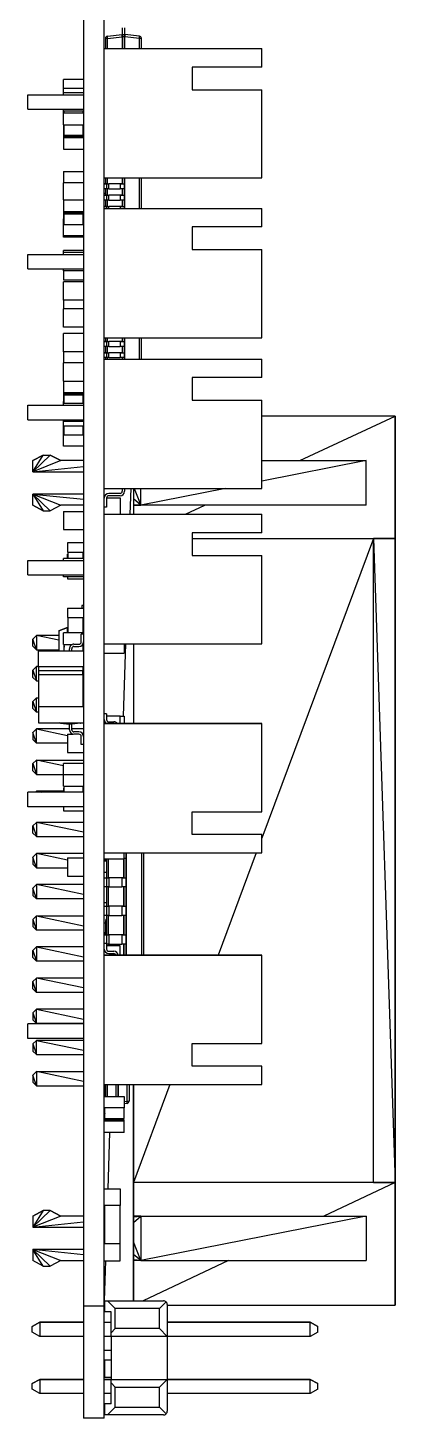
# Model space of a CAD drawing. Header units: millimetres. Extents: x 461 to 1302, y 117 to 711.
# Drawn here: x 847.8 to 880.5, y 449.7 to 573.3 of the extents above; entities that cross this region are included whole.
import ezdxf

# ---------------------------------------------------------------- set-up
doc = ezdxf.new("R2010")
doc.units = ezdxf.units.MM
doc.layers.get('0').update_dxf_attribs({"lineweight": 50})

msp = doc.modelspace()

# ---------------------------------------------------------------- linework, layer by layer
at = {"color": 7, "linetype": 'Continuous', "lineweight": 25}
for p, q in [((852.742, 639.703), (852.742, 459.705)), ((854.592, 459.705), (854.592, 639.703)), ((854.872, 572.371), (854.692, 572.371)), ((854.692, 572.371), (854.692, 571.459)), ((854.872, 572.57), (856.182, 572.708)), ((854.872, 572.371), (856.182, 572.509)), ((856.182, 572.708), (856.203, 572.709)), ((856.203, 572.509), (856.182, 572.509)), ((856.192, 573.309), (856.192, 572.709)), ((856.203, 572.709), (856.382, 572.709)), ((856.382, 572.509), (856.203, 572.509)), ((856.382, 572.709), (856.403, 572.708)), ((856.403, 572.509), (856.382, 572.509)), ((856.392, 573.309), (856.392, 572.709)), ((857.713, 572.57), (856.403, 572.708)), ((857.713, 572.371), (856.403, 572.509)), ((857.892, 572.371), (857.713, 572.371)), ((857.892, 571.459), (857.892, 572.371)), ((854.592, 571.459), (868.592, 571.459)), ((861.192, 571.459), (868.592, 571.459)), ((868.592, 569.809), (868.592, 571.459)), ((852.742, 568.709), (850.964, 568.709)), ((850.964, 567.909), (850.964, 568.709)), ((868.592, 569.809), (862.392, 569.809)), ((862.392, 569.809), (862.392, 567.809)), ((847.792, 567.349), (852.742, 567.349)), ((847.792, 566.069), (847.792, 567.349)), ((852.742, 567.909), (850.964, 567.909)), ((850.964, 567.521), (850.964, 567.909)), ((852.742, 567.521), (850.964, 567.521)), ((850.964, 567.349), (850.964, 567.521)), ((862.392, 567.809), (868.592, 567.809)), ((868.592, 559.959), (868.592, 567.809)), ((847.792, 566.069), (852.742, 566.069)), ((850.964, 565.897), (850.964, 566.069)), ((852.742, 565.897), (850.964, 565.897)), ((850.964, 565.709), (850.964, 565.897)), ((852.742, 565.709), (850.964, 565.709)), ((850.964, 564.693), (850.964, 565.709)), ((851.014, 565.709), (851.014, 565.897)), ((852.692, 565.897), (852.692, 565.709)), ((850.964, 564.693), (852.742, 564.693)), ((850.964, 564.693), (850.964, 564.109)), ((850.964, 564.109), (850.964, 563.909)), ((850.964, 564.109), (851.014, 564.109)), ((850.964, 563.909), (850.964, 563.525)), ((850.964, 563.909), (851.014, 563.909)), ((851.01, 563.759), (851.01, 563.641)), ((851.01, 563.759), (852.696, 563.759)), ((852.696, 563.641), (851.01, 563.641)), ((851.014, 563.759), (851.014, 564.693)), ((851.014, 563.525), (851.014, 563.641)), ((852.692, 564.693), (852.692, 563.759)), ((852.692, 564.109), (852.742, 564.109)), ((852.692, 563.909), (852.742, 563.909)), ((852.692, 563.759), (852.696, 563.759)), ((852.692, 563.641), (852.692, 563.525)), ((852.692, 563.641), (852.696, 563.641)), ((852.696, 563.759), (852.696, 563.641)), ((852.742, 563.525), (850.964, 563.525)), ((850.964, 563.525), (850.964, 562.509)), ((850.964, 562.509), (852.742, 562.509)), ((850.964, 560.521), (850.964, 559.521)), ((850.964, 560.521), (852.742, 560.521)), ((854.592, 559.959), (868.592, 559.959)), ((854.692, 559.959), (854.692, 559.429)), ((857.892, 557.259), (857.892, 559.959)), ((852.742, 559.521), (850.964, 559.521)), ((850.964, 558.005), (850.964, 559.521)), ((854.792, 559.429), (854.592, 559.429)), ((854.592, 559.429), (854.992, 559.429)), ((854.792, 558.989), (854.592, 558.989)), ((854.692, 558.989), (854.692, 558.429)), ((854.792, 559.429), (854.792, 558.989)), ((854.792, 559.429), (854.992, 559.429)), ((854.992, 558.989), (854.792, 558.989)), ((855.992, 559.429), (854.992, 559.429)), ((854.992, 558.989), (854.992, 559.429)), ((854.992, 558.989), (855.992, 558.989)), ((856.192, 559.429), (855.992, 559.429)), ((855.992, 559.429), (856.392, 559.429)), ((855.992, 559.429), (855.992, 558.989)), ((856.392, 558.989), (855.992, 558.989)), ((856.192, 559.429), (856.392, 559.429)), ((856.392, 558.989), (856.392, 559.429)), ((850.964, 558.005), (850.964, 556.989)), ((850.964, 558.005), (852.742, 558.005)), ((854.692, 558.589), (854.592, 558.589)), ((854.792, 558.429), (854.592, 558.429)), ((854.592, 558.429), (854.992, 558.429)), ((854.792, 557.989), (854.592, 557.989)), ((854.692, 557.989), (854.692, 557.429)), ((854.792, 558.429), (854.792, 557.989)), ((854.792, 558.429), (854.992, 558.429)), ((854.992, 557.989), (854.792, 557.989)), ((855.992, 558.429), (854.992, 558.429)), ((854.992, 557.989), (854.992, 558.429)), ((854.992, 557.989), (855.992, 557.989)), ((856.192, 558.429), (855.992, 558.429)), ((855.992, 558.429), (856.392, 558.429)), ((855.992, 558.429), (855.992, 557.989)), ((856.392, 557.989), (855.992, 557.989)), ((856.192, 558.429), (856.392, 558.429)), ((856.392, 557.989), (856.392, 558.429)), ((850.964, 556.989), (852.742, 556.989)), ((850.964, 556.989), (850.964, 556.321)), ((851.014, 556.321), (850.964, 556.321)), ((850.964, 555.821), (850.964, 556.321)), ((851.01, 556.873), (851.01, 556.755)), ((851.01, 556.873), (852.696, 556.873)), ((851.01, 556.873), (851.014, 556.873)), ((852.696, 556.755), (851.01, 556.755)), ((851.01, 556.755), (851.014, 556.755)), ((851.014, 556.873), (851.014, 556.989)), ((851.014, 555.821), (851.014, 556.755)), ((852.692, 556.989), (852.692, 556.873)), ((852.692, 556.755), (852.692, 555.821)), ((852.742, 556.321), (852.692, 556.321)), ((852.696, 556.873), (852.696, 556.755)), ((854.792, 557.429), (854.592, 557.429)), ((854.592, 557.429), (854.992, 557.429)), ((854.592, 557.259), (868.592, 557.259)), ((854.792, 557.429), (854.992, 557.429)), ((854.792, 557.429), (854.792, 557.259)), ((855.992, 557.429), (854.992, 557.429)), ((856.192, 557.429), (855.992, 557.429)), ((855.992, 557.429), (856.392, 557.429)), ((856.192, 557.429), (856.392, 557.429)), ((856.392, 557.259), (856.392, 557.429)), ((861.192, 557.259), (868.592, 557.259)), ((868.592, 555.609), (868.592, 557.259)), ((850.964, 554.805), (850.964, 555.821)), ((850.964, 555.821), (852.742, 555.821)), ((868.592, 555.609), (862.392, 555.609)), ((862.392, 555.609), (862.392, 553.609)), ((852.742, 554.805), (850.964, 554.805)), ((850.964, 554.697), (850.964, 554.805)), ((852.742, 554.697), (850.964, 554.697)), ((847.792, 553.149), (852.742, 553.149)), ((847.792, 551.869), (847.792, 553.149)), ((852.742, 553.521), (850.964, 553.521)), ((850.964, 553.321), (850.964, 553.521)), ((852.742, 553.321), (850.964, 553.321)), ((850.964, 553.149), (850.964, 553.321)), ((862.392, 553.609), (868.592, 553.609)), ((868.592, 545.759), (868.592, 553.609)), ((847.792, 551.869), (852.742, 551.869)), ((850.964, 551.697), (850.964, 551.869)), ((850.964, 551.697), (850.964, 550.897)), ((852.742, 551.697), (850.964, 551.697)), ((850.964, 550.897), (852.742, 550.897)), ((852.742, 550.721), (850.964, 550.721)), ((850.964, 549.097), (850.964, 550.721)), ((850.964, 549.097), (850.964, 548.321)), ((852.742, 549.097), (850.964, 549.097)), ((852.742, 548.321), (850.964, 548.321)), ((850.964, 546.697), (850.964, 548.321)), ((852.742, 546.697), (850.964, 546.697)), ((852.742, 546.121), (850.964, 546.121)), ((850.964, 544.497), (850.964, 546.121)), ((854.592, 545.759), (868.592, 545.759)), ((854.792, 545.429), (854.592, 545.429)), ((854.592, 545.429), (854.992, 545.429)), ((854.692, 545.759), (854.692, 545.429)), ((854.792, 545.429), (854.792, 544.989)), ((854.792, 545.429), (854.992, 545.429)), ((855.992, 545.429), (854.992, 545.429)), ((854.992, 544.989), (854.992, 545.429)), ((856.192, 545.429), (855.992, 545.429)), ((855.992, 545.429), (856.392, 545.429)), ((855.992, 545.429), (855.992, 544.989)), ((856.192, 545.429), (856.392, 545.429)), ((856.392, 544.989), (856.392, 545.429)), ((857.892, 543.859), (857.892, 545.759)), ((850.964, 544.497), (850.964, 543.521)), ((852.742, 544.497), (850.964, 544.497)), ((854.792, 544.989), (854.592, 544.989)), ((854.792, 544.429), (854.592, 544.429)), ((854.592, 544.429), (854.992, 544.429)), ((854.792, 543.989), (854.592, 543.989)), ((854.592, 543.859), (868.592, 543.859)), ((854.692, 544.989), (854.692, 544.429)), ((854.692, 543.989), (854.692, 543.859)), ((854.992, 544.989), (854.792, 544.989)), ((854.792, 544.429), (854.792, 543.989)), ((854.792, 544.429), (854.992, 544.429)), ((854.992, 543.989), (854.792, 543.989)), ((854.992, 544.989), (855.992, 544.989)), ((855.992, 544.429), (854.992, 544.429)), ((854.992, 543.989), (854.992, 544.429)), ((854.992, 543.989), (855.992, 543.989)), ((856.392, 544.989), (855.992, 544.989)), ((856.192, 544.429), (855.992, 544.429)), ((855.992, 544.429), (856.392, 544.429)), ((855.992, 544.429), (855.992, 543.989)), ((856.392, 543.989), (855.992, 543.989)), ((856.192, 544.429), (856.392, 544.429)), ((856.392, 543.989), (856.392, 544.429)), ((861.192, 543.859), (868.592, 543.859)), ((868.592, 542.209), (868.592, 543.859)), ((852.742, 543.521), (850.964, 543.521)), ((850.964, 541.909), (850.964, 543.521)), ((850.964, 541.909), (850.964, 540.893)), ((850.964, 541.909), (852.742, 541.909)), ((868.592, 542.209), (862.392, 542.209)), ((862.392, 542.209), (862.392, 540.209)), ((850.964, 540.893), (852.742, 540.893)), ((850.964, 540.893), (850.964, 540.093)), ((851.01, 540.777), (851.01, 540.659)), ((851.01, 540.777), (852.696, 540.777)), ((851.01, 540.777), (851.014, 540.777)), ((852.696, 540.659), (851.01, 540.659)), ((851.01, 540.659), (851.014, 540.659)), ((851.014, 540.777), (851.014, 540.893)), ((851.014, 539.921), (851.014, 540.659)), ((852.692, 540.893), (852.692, 540.777)), ((852.692, 540.659), (852.692, 539.921)), ((852.696, 540.777), (852.696, 540.659)), ((862.392, 540.209), (868.592, 540.209)), ((868.592, 532.359), (868.592, 540.209)), ((847.792, 538.469), (847.792, 539.749)), ((847.792, 539.749), (852.742, 539.749)), ((850.964, 539.921), (850.964, 540.093)), ((850.964, 540.093), (851.014, 540.093)), ((852.742, 539.921), (850.964, 539.921)), ((850.964, 539.749), (850.964, 539.921)), ((851.01, 539.977), (851.01, 539.921)), ((851.01, 539.977), (851.014, 539.977)), ((851.01, 539.977), (851.014, 539.977)), ((852.692, 540.093), (852.742, 540.093)), ((852.692, 539.977), (852.696, 539.977)), ((852.696, 539.977), (852.696, 539.921)), ((847.792, 538.469), (852.742, 538.469)), ((850.964, 538.297), (850.964, 538.469)), ((850.964, 537.909), (850.964, 538.297)), ((852.742, 538.297), (850.964, 538.297)), ((850.964, 537.725), (850.964, 537.909)), ((852.742, 537.909), (850.964, 537.909)), ((850.964, 537.125), (850.964, 537.725)), ((850.964, 537.725), (851.014, 537.725)), ((851.014, 537.125), (851.014, 537.909)), ((852.692, 537.909), (852.692, 537.125)), ((852.692, 537.725), (852.742, 537.725)), ((880.45, 538.793), (868.592, 538.793)), ((871.988, 534.831), (880.45, 538.793)), ((880.45, 538.793), (880.45, 527.897)), ((880.45, 459.749), (880.45, 538.793)), ((850.964, 536.109), (850.964, 537.125)), ((850.964, 537.125), (852.742, 537.125)), ((848.242, 533.841), (849.168, 535.327)), ((849.786, 535.327), (848.242, 533.841)), ((849.168, 535.327), (848.242, 534.833)), ((848.242, 534.831), (849.168, 535.327)), ((849.169, 535.326), (848.242, 534.831)), ((849.168, 535.327), (849.786, 535.327)), ((849.786, 535.327), (850.714, 534.831)), ((850.715, 534.832), (849.786, 535.327)), ((852.742, 536.109), (850.964, 536.109)), ((850.714, 534.831), (848.242, 533.841)), ((848.242, 533.841), (848.242, 534.831)), ((848.242, 533.841), (852.742, 534.306)), ((852.742, 534.831), (850.714, 534.831)), ((850.714, 534.831), (850.714, 534.831)), ((877.864, 534.831), (868.592, 532.997)), ((868.592, 534.831), (877.864, 534.831)), ((877.864, 530.869), (877.864, 534.831)), ((848.242, 533.841), (852.742, 533.841)), ((848.242, 531.859), (849.168, 530.373)), ((848.242, 530.869), (848.242, 531.859)), ((848.242, 531.859), (850.714, 530.869)), ((849.786, 530.373), (848.242, 531.859)), ((852.742, 531.859), (848.242, 531.859)), ((848.242, 531.859), (852.742, 531.395)), ((854.592, 532.359), (868.592, 532.359)), ((854.592, 531.521), (854.593, 531.521)), ((854.792, 531.509), (854.792, 530.709)), ((854.793, 531.521), (856.014, 531.521)), ((855.992, 531.909), (854.992, 531.909)), ((855.992, 531.709), (854.992, 531.709)), ((856.014, 531.521), (856.014, 530.059)), ((856.192, 532.359), (856.192, 532.109)), ((856.392, 532.359), (856.392, 532.109)), ((856.893, 530.059), (856.968, 532.359)), ((857.178, 532.359), (857.178, 530.059)), ((857.253, 532.359), (857.838, 530.869)), ((865.368, 532.359), (857.838, 530.869)), ((857.838, 530.869), (857.838, 532.359)), ((849.168, 530.373), (848.242, 530.869)), ((848.242, 530.869), (848.242, 530.869)), ((848.242, 530.869), (849.169, 530.375)), ((849.168, 530.373), (849.786, 530.373)), ((850.714, 530.869), (849.786, 530.373)), ((850.715, 530.869), (849.786, 530.373)), ((852.742, 530.869), (850.714, 530.869)), ((850.714, 530.869), (850.714, 530.869)), ((852.742, 530.869), (850.714, 530.869)), ((850.964, 530.321), (850.964, 528.697)), ((850.964, 530.321), (852.742, 530.321)), ((854.792, 530.709), (854.592, 530.709)), ((857.838, 530.869), (857.178, 531.429)), ((857.178, 530.937), (857.838, 530.869)), ((857.178, 530.869), (857.838, 530.869)), ((857.838, 530.869), (857.178, 530.869)), ((877.864, 530.869), (857.838, 530.869)), ((861.796, 530.059), (863.526, 530.869)), ((854.592, 530.059), (868.592, 530.059)), ((861.192, 530.059), (868.592, 530.059)), ((868.592, 528.409), (868.592, 530.059)), ((850.964, 528.697), (852.742, 528.697)), ((868.592, 528.409), (862.392, 528.409)), ((862.392, 528.409), (862.392, 526.409)), ((862.392, 527.897), (878.51, 527.897)), ((878.51, 527.897), (868.592, 501.279)), ((878.51, 527.897), (880.45, 470.645)), ((878.51, 527.897), (880.45, 527.897)), ((878.51, 470.645), (878.51, 527.897)), ((880.45, 527.897), (878.511, 527.897)), ((880.45, 527.897), (880.45, 470.645)), ((852.742, 527.509), (851.32, 527.509)), ((851.32, 527.509), (851.32, 526.697)), ((851.32, 526.697), (852.742, 526.697)), ((851.37, 526.121), (851.37, 526.697)), ((852.692, 526.697), (852.692, 526.121)), ((847.792, 525.949), (852.742, 525.949)), ((847.792, 524.669), (847.792, 525.949)), ((852.742, 526.121), (850.964, 526.121)), ((850.964, 525.949), (850.964, 526.121)), ((851.32, 526.121), (851.32, 526.521)), ((851.32, 526.521), (851.37, 526.521)), ((852.692, 526.521), (852.742, 526.521)), ((862.392, 526.409), (868.592, 526.409)), ((868.592, 518.559), (868.592, 526.409)), ((847.792, 524.669), (852.742, 524.669)), ((850.964, 524.497), (850.964, 524.669)), ((852.742, 524.497), (850.964, 524.497)), ((851.32, 524.497), (851.32, 524.309)), ((851.32, 524.309), (852.742, 524.309)), ((851.32, 521.709), (851.32, 520.897)), ((851.32, 521.709), (852.742, 521.709)), ((852.582, 521.963), (852.582, 521.709)), ((852.742, 521.963), (852.582, 521.963)), ((851.32, 520.897), (852.742, 520.897)), ((851.37, 519.509), (851.37, 520.897)), ((852.692, 520.897), (852.692, 519.509)), ((848.242, 518.969), (848.56, 519.287)), ((848.56, 519.287), (848.56, 518.017)), ((850.558, 519.287), (848.56, 519.287)), ((850.558, 518.867), (848.56, 519.287)), ((850.558, 519.703), (851.322, 520.007)), ((851.322, 520.007), (850.558, 519.703)), ((850.558, 519.703), (850.558, 517.909)), ((852.742, 519.509), (850.964, 519.509)), ((850.964, 518.493), (850.964, 519.509)), ((851.322, 519.509), (851.322, 520.007)), ((851.322, 520.007), (851.37, 520.007)), ((852.742, 519.409), (852.542, 519.409)), ((852.542, 518.709), (852.542, 519.409)), ((852.742, 519.855), (852.692, 519.863)), ((852.692, 519.863), (852.742, 519.855)), ((848.56, 518.017), (848.242, 518.969)), ((848.242, 518.333), (848.242, 518.969)), ((848.559, 518.016), (848.242, 518.333)), ((848.56, 518.017), (848.242, 518.333)), ((848.56, 518.017), (850.558, 518.017)), ((848.728, 516.487), (848.728, 517.909)), ((848.728, 517.909), (852.742, 517.909)), ((850.964, 518.493), (851.78, 518.493)), ((851.01, 518.377), (851.01, 518.259)), ((851.01, 518.377), (851.014, 518.377)), ((851.014, 518.259), (851.01, 518.259)), ((851.014, 517.909), (851.014, 518.493)), ((851.492, 517.909), (851.492, 518.109)), ((851.692, 517.909), (851.692, 518.109)), ((851.892, 518.509), (852.342, 518.509)), ((851.892, 518.309), (852.342, 518.309)), ((852.678, 518.493), (852.742, 518.493)), ((852.692, 518.493), (852.692, 517.909)), ((852.692, 518.377), (852.696, 518.377)), ((852.696, 518.259), (852.692, 518.259)), ((852.696, 518.377), (852.696, 518.259)), ((854.592, 518.559), (868.592, 518.559)), ((856.305, 512.109), (856.516, 518.559)), ((856.37, 518.559), (856.37, 517.709)), ((857.178, 518.559), (857.178, 511.459)), ((854.592, 517.709), (856.37, 517.709)), ((848.559, 516.518), (848.242, 516.201)), ((848.559, 516.517), (848.242, 516.201)), ((848.242, 516.201), (848.56, 516.517)), ((848.242, 516.201), (848.56, 515.247)), ((848.242, 515.565), (848.242, 516.201)), ((848.56, 515.247), (848.242, 515.565)), ((848.559, 516.516), (848.559, 516.517)), ((848.728, 516.517), (848.56, 516.517)), ((848.78, 516.471), (848.56, 516.517)), ((848.56, 515.247), (848.56, 516.517)), ((852.742, 516.487), (848.728, 516.487)), ((852.696, 516.131), (848.774, 516.131)), ((848.774, 516.131), (848.78, 516.131)), ((848.774, 515.775), (848.774, 516.131)), ((848.774, 515.775), (848.78, 515.775)), ((852.696, 515.775), (848.774, 515.775)), ((848.78, 516.131), (848.78, 516.487)), ((848.78, 512.931), (848.78, 515.775)), ((852.692, 516.487), (852.692, 516.131)), ((852.696, 516.459), (852.692, 516.459)), ((852.692, 516.309), (852.742, 516.309)), ((852.692, 515.775), (852.692, 512.931)), ((852.692, 515.525), (852.742, 515.525)), ((852.696, 516.487), (852.696, 516.459)), ((852.696, 515.775), (852.696, 516.131)), ((848.56, 515.247), (848.78, 515.247)), ((852.742, 514.509), (852.692, 514.509)), ((848.56, 513.749), (848.242, 513.431)), ((848.242, 512.797), (848.242, 513.431)), ((848.242, 513.431), (848.56, 512.479)), ((848.56, 513.749), (848.78, 513.703)), ((848.56, 512.479), (848.56, 513.749)), ((848.56, 513.749), (848.78, 513.749)), ((852.692, 513.955), (852.742, 513.963)), ((852.742, 513.963), (852.692, 513.955)), ((852.692, 513.921), (852.742, 513.921)), ((848.56, 512.479), (848.242, 512.797)), ((848.728, 512.479), (848.56, 512.479)), ((852.742, 512.931), (848.728, 512.931)), ((848.728, 512.931), (848.728, 511.509)), ((854.792, 512.309), (854.592, 512.309)), ((854.792, 512.309), (854.792, 511.809)), ((856.014, 512.109), (854.792, 512.109)), ((856.014, 512.109), (856.37, 512.109)), ((856.014, 511.459), (856.014, 512.109)), ((856.37, 512.109), (856.37, 511.459)), ((848.56, 510.981), (848.242, 510.663)), ((848.559, 510.981), (848.242, 510.663)), ((848.242, 510.663), (848.242, 510.027)), ((848.56, 509.711), (848.242, 510.663)), ((848.559, 510.98), (848.559, 510.981)), ((851.492, 510.981), (848.56, 510.981)), ((848.56, 510.981), (851.32, 510.4)), ((848.56, 509.711), (848.56, 510.981)), ((848.728, 511.509), (852.742, 511.509)), ((850.721, 511.49), (851.481, 511.41)), ((851.32, 510.521), (851.32, 508.897)), ((851.32, 510.521), (851.794, 510.521)), ((851.502, 511.409), (851.481, 511.41)), ((851.492, 510.909), (851.492, 511.409)), ((851.681, 511.409), (851.502, 511.409)), ((851.702, 511.41), (851.681, 511.409)), ((851.681, 511.409), (851.692, 511.409)), ((851.692, 510.909), (851.692, 511.409)), ((852.742, 510.981), (851.692, 510.981)), ((852.462, 511.49), (851.702, 511.41)), ((852.342, 510.709), (851.892, 510.709)), ((852.342, 510.509), (851.892, 510.509)), ((852.681, 510.521), (852.742, 510.521)), ((868.592, 511.459), (854.592, 511.459)), ((854.592, 511.459), (868.592, 511.459)), ((854.992, 511.609), (855.442, 511.609)), ((868.592, 511.459), (868.592, 511.459)), ((868.592, 503.609), (868.592, 511.459)), ((848.559, 509.71), (848.242, 510.027)), ((848.56, 509.711), (848.242, 510.027)), ((851.32, 509.711), (848.56, 509.711)), ((852.542, 509.609), (852.542, 510.309)), ((852.742, 509.609), (852.542, 509.609)), ((848.559, 508.212), (848.242, 507.895)), ((848.56, 508.211), (848.242, 507.895)), ((848.56, 508.211), (852.742, 508.211)), ((850.964, 507.705), (848.56, 508.211)), ((848.56, 508.211), (848.56, 506.941)), ((851.32, 508.897), (852.742, 508.897)), ((848.242, 507.895), (848.56, 506.941)), ((848.242, 507.259), (848.242, 507.895)), ((848.242, 507.259), (848.56, 506.941)), ((848.56, 506.941), (850.964, 506.941)), ((852.742, 507.909), (850.964, 507.909)), ((850.964, 506.909), (850.964, 507.909)), ((852.742, 506.909), (850.964, 506.909)), ((850.964, 505.893), (850.964, 506.909)), ((850.964, 505.893), (852.742, 505.893)), ((851.014, 505.725), (850.964, 505.725)), ((850.964, 505.725), (850.964, 505.349)), ((851.01, 505.893), (851.01, 505.841)), ((851.014, 505.841), (851.01, 505.841)), ((851.014, 505.349), (851.014, 505.893)), ((852.692, 505.893), (852.692, 505.349)), ((852.696, 505.841), (852.692, 505.841)), ((852.692, 505.841), (852.696, 505.841)), ((852.742, 505.725), (852.692, 505.725)), ((852.696, 505.893), (852.696, 505.841)), ((852.742, 505.349), (847.792, 505.349)), ((847.792, 504.069), (847.792, 505.349)), ((848.56, 505.443), (848.466, 505.349)), ((848.559, 505.443), (848.466, 505.349)), ((848.559, 505.442), (848.559, 505.443)), ((850.964, 505.443), (848.56, 505.443)), ((848.56, 505.349), (848.56, 505.443)), ((848.56, 505.443), (849.008, 505.349)), ((852.742, 504.069), (847.792, 504.069)), ((850.964, 504.069), (850.964, 503.709)), ((850.964, 503.709), (850.964, 503.697)), ((850.964, 503.709), (852.742, 503.709)), ((850.964, 503.697), (852.742, 503.697)), ((862.392, 503.609), (868.592, 503.609)), ((862.392, 501.609), (862.392, 503.609)), ((848.56, 502.675), (848.242, 502.357)), ((848.242, 501.723), (848.242, 502.357)), ((848.242, 502.357), (848.56, 501.405)), ((852.742, 502.675), (848.56, 502.675)), ((852.742, 501.795), (848.56, 502.675)), ((848.56, 502.675), (848.56, 501.405)), ((848.242, 501.723), (848.56, 501.405)), ((848.56, 501.405), (852.742, 501.405)), ((868.592, 501.609), (862.392, 501.609)), ((868.592, 499.959), (868.592, 501.609)), ((848.559, 499.907), (848.242, 499.589)), ((848.56, 499.907), (848.242, 499.589)), ((848.242, 499.589), (848.242, 498.953)), ((848.56, 498.635), (848.242, 499.589)), ((848.559, 499.906), (848.559, 499.907)), ((852.742, 499.907), (848.56, 499.907)), ((851.32, 499.326), (848.56, 499.907)), ((848.56, 499.907), (848.56, 498.635)), ((851.32, 499.521), (851.32, 497.897)), ((851.32, 499.521), (852.742, 499.521)), ((854.592, 499.959), (868.592, 499.959)), ((856.37, 499.405), (854.592, 499.405)), ((854.638, 499.346), (854.638, 499.405)), ((854.792, 499.405), (854.792, 497.754)), ((856.37, 499.405), (856.37, 499.959)), ((856.542, 499.474), (856.37, 499.474)), ((856.542, 499.474), (856.542, 499.959)), ((858.092, 490.859), (858.092, 499.959)), ((868.101, 499.959), (864.71, 490.859)), ((848.56, 498.635), (848.242, 498.953)), ((848.56, 498.635), (851.32, 498.635)), ((854.792, 499.23), (854.592, 499.23)), ((854.792, 498.214), (854.592, 498.214)), ((854.792, 499.346), (854.638, 499.346)), ((854.642, 499.23), (854.642, 499.346)), ((848.56, 497.137), (848.242, 496.819)), ((848.56, 497.137), (848.56, 495.867)), ((852.742, 497.137), (848.56, 497.137)), ((852.742, 496.257), (848.56, 497.137)), ((851.32, 497.897), (852.742, 497.897)), ((854.592, 497.754), (854.792, 497.754)), ((854.592, 497.754), (854.992, 497.754)), ((854.792, 496.934), (854.592, 496.934)), ((854.792, 497.754), (854.792, 496.934)), ((854.792, 497.754), (854.992, 497.754)), ((854.992, 496.934), (854.792, 496.934)), ((854.792, 496.934), (854.792, 495.214)), ((856.142, 497.754), (854.992, 497.754)), ((854.992, 497.754), (854.992, 496.934)), ((854.992, 496.934), (856.142, 496.934)), ((856.342, 497.754), (856.142, 497.754)), ((856.142, 497.754), (856.542, 497.754)), ((856.142, 497.754), (856.142, 496.934)), ((856.542, 496.934), (856.142, 496.934)), ((856.342, 497.754), (856.542, 497.754)), ((856.542, 496.934), (856.542, 497.754)), ((848.242, 496.819), (848.242, 496.185)), ((848.56, 495.867), (848.242, 496.819)), ((848.242, 496.185), (848.56, 495.867)), ((852.742, 495.867), (848.56, 495.867)), ((854.792, 495.509), (854.592, 495.509)), ((854.592, 495.214), (854.792, 495.214)), ((854.592, 495.214), (854.992, 495.214)), ((854.792, 495.214), (854.792, 494.394)), ((854.792, 495.214), (854.992, 495.214)), ((856.142, 495.214), (854.992, 495.214)), ((854.992, 495.214), (854.992, 494.394)), ((856.342, 495.214), (856.142, 495.214)), ((856.142, 495.214), (856.542, 495.214)), ((856.142, 495.214), (856.142, 494.394)), ((856.342, 495.214), (856.542, 495.214)), ((856.542, 494.394), (856.542, 495.214)), ((848.242, 494.051), (848.56, 494.369)), ((848.559, 494.369), (848.242, 494.051)), ((848.242, 494.051), (848.242, 493.417)), ((848.242, 494.051), (848.56, 493.099)), ((848.56, 493.099), (848.242, 493.417)), ((848.559, 494.368), (848.559, 494.369)), ((848.56, 494.369), (852.742, 493.489)), ((848.56, 493.099), (848.56, 494.369)), ((848.56, 494.369), (852.742, 494.369)), ((854.792, 494.394), (854.592, 494.394)), ((854.692, 493.709), (854.592, 493.709)), ((854.692, 493.929), (854.692, 492.674)), ((854.992, 494.394), (854.792, 494.394)), ((854.792, 494.394), (854.792, 492.674)), ((854.992, 494.394), (856.142, 494.394)), ((856.542, 494.394), (856.142, 494.394)), ((852.742, 493.099), (848.56, 493.099)), ((854.592, 492.897), (854.692, 492.897)), ((854.592, 492.674), (854.792, 492.674)), ((854.592, 492.674), (854.992, 492.674)), ((854.642, 492.674), (854.642, 492.897)), ((854.792, 492.674), (854.792, 491.909)), ((854.792, 492.674), (854.992, 492.674)), ((856.142, 492.674), (854.992, 492.674)), ((854.992, 492.674), (854.992, 491.854)), ((856.342, 492.674), (856.142, 492.674)), ((856.142, 492.674), (856.542, 492.674)), ((856.142, 492.674), (856.142, 491.854)), ((856.342, 492.674), (856.542, 492.674)), ((856.542, 491.854), (856.542, 492.674)), ((848.242, 491.283), (848.56, 491.601)), ((848.242, 490.647), (848.242, 491.283)), ((848.242, 491.283), (848.56, 490.331)), ((848.56, 491.601), (848.56, 490.331)), ((852.742, 491.601), (848.56, 491.601)), ((848.56, 491.601), (852.742, 490.721)), ((854.792, 491.909), (854.592, 491.909)), ((854.592, 490.897), (855.622, 490.897)), ((868.592, 490.859), (854.592, 490.859)), ((854.592, 490.859), (868.592, 490.859)), ((854.642, 490.859), (854.642, 490.897)), ((854.792, 491.909), (854.792, 491.409)), ((854.992, 491.854), (854.792, 491.854)), ((856.014, 491.709), (854.792, 491.709)), ((854.992, 491.854), (856.142, 491.854)), ((854.992, 491.209), (855.442, 491.209)), ((854.992, 491.009), (855.442, 491.009)), ((855.833, 490.897), (856.014, 490.897)), ((855.964, 490.897), (855.964, 490.859)), ((856.014, 490.897), (856.014, 491.709)), ((856.542, 491.854), (856.142, 491.854)), ((868.592, 483.009), (868.592, 490.859)), ((868.592, 490.859), (868.592, 490.859)), ((848.56, 490.331), (848.242, 490.647)), ((848.559, 490.33), (848.242, 490.647)), ((852.742, 490.331), (848.56, 490.331)), ((848.559, 488.832), (848.242, 488.515)), ((848.559, 488.831), (848.242, 488.515)), ((848.242, 488.515), (848.56, 488.831)), ((848.56, 487.561), (848.242, 488.515)), ((848.242, 487.879), (848.242, 488.515)), ((848.559, 488.83), (848.559, 488.831)), ((852.742, 488.831), (848.56, 488.831)), ((852.742, 487.951), (848.56, 488.831)), ((848.56, 487.561), (848.56, 488.831)), ((848.242, 487.879), (848.56, 487.561)), ((852.742, 487.561), (848.56, 487.561)), ((848.56, 486.063), (848.242, 485.745)), ((852.742, 486.063), (848.56, 486.063)), ((848.56, 484.793), (848.56, 486.063)), ((848.56, 486.063), (852.742, 485.183)), ((852.742, 484.749), (847.792, 484.749)), ((847.792, 483.469), (847.792, 484.749)), ((848.242, 485.745), (848.242, 485.111)), ((848.242, 485.745), (848.56, 484.793)), ((848.242, 485.111), (848.56, 484.793)), ((852.742, 484.793), (848.56, 484.793)), ((852.742, 483.469), (847.792, 483.469)), ((848.559, 483.295), (848.242, 482.977)), ((848.56, 483.295), (848.242, 482.977)), ((848.559, 483.294), (848.559, 483.295)), ((852.742, 483.295), (848.56, 483.295)), ((848.56, 483.295), (852.742, 482.415)), ((848.56, 482.025), (848.56, 483.295)), ((848.242, 482.977), (848.242, 482.341)), ((848.242, 482.977), (848.56, 482.025)), ((848.559, 482.024), (848.242, 482.341)), ((848.56, 482.025), (848.242, 482.341)), ((862.392, 483.009), (868.592, 483.009)), ((862.392, 481.009), (862.392, 483.009)), ((848.56, 482.025), (852.742, 482.025)), ((868.592, 481.009), (862.392, 481.009)), ((868.592, 479.359), (868.592, 481.009)), ((848.559, 480.526), (848.242, 480.209)), ((848.242, 480.209), (848.56, 480.525)), ((848.242, 480.209), (848.242, 479.573)), ((848.56, 479.255), (848.242, 480.209)), ((848.56, 480.525), (852.742, 480.525)), ((852.742, 479.645), (848.56, 480.525)), ((848.56, 480.525), (848.56, 479.255)), ((848.56, 479.255), (848.242, 479.573)), ((848.56, 479.255), (852.742, 479.255)), ((854.592, 479.359), (868.592, 479.359)), ((854.642, 478.321), (854.642, 479.359)), ((854.692, 479.359), (854.692, 478.309)), ((856.792, 479.359), (856.792, 477.889)), ((857.178, 479.359), (857.178, 460.149)), ((860.425, 479.359), (857.178, 470.645)), ((857.178, 470.645), (857.178, 479.359)), ((854.692, 478.321), (854.592, 478.321)), ((854.592, 478.309), (856.37, 478.309)), ((856.37, 477.293), (854.592, 477.293)), ((854.642, 476.359), (854.642, 477.293)), ((856.32, 477.293), (856.32, 476.359)), ((856.37, 478.309), (856.37, 477.293)), ((856.613, 477.69), (856.37, 477.665)), ((856.613, 477.889), (856.792, 477.889)), ((854.638, 476.309), (854.592, 476.309)), ((856.37, 476.125), (854.592, 476.125)), ((854.638, 476.359), (856.324, 476.359)), ((854.638, 476.241), (854.638, 476.359)), ((856.324, 476.241), (854.638, 476.241)), ((854.642, 476.125), (854.642, 476.241)), ((856.324, 476.359), (856.32, 476.359)), ((856.32, 476.241), (856.32, 476.125)), ((856.324, 476.241), (856.32, 476.241)), ((856.324, 476.241), (856.324, 476.359)), ((856.37, 475.109), (856.37, 476.125)), ((856.37, 475.109), (854.592, 475.109)), ((854.931, 470.109), (855.095, 475.109)), ((854.592, 470.109), (856.014, 470.109)), ((856.014, 470.109), (856.014, 468.609)), ((878.51, 470.645), (857.178, 470.645)), ((857.178, 460.149), (857.178, 470.645)), ((880.45, 470.645), (874.103, 467.673)), ((880.45, 470.645), (878.51, 470.645)), ((878.511, 470.645), (880.45, 470.645)), ((880.45, 470.645), (880.45, 459.749)), ((856.014, 468.609), (854.592, 468.609)), ((854.642, 465.209), (854.642, 468.609)), ((855.964, 468.609), (855.964, 465.209)), ((848.242, 466.683), (849.786, 468.169)), ((849.168, 468.169), (848.242, 466.683)), ((848.242, 467.673), (849.168, 468.169)), ((848.242, 467.675), (849.168, 468.169)), ((849.169, 468.168), (848.242, 467.673)), ((850.714, 467.673), (848.242, 466.683)), ((848.242, 467.673), (848.242, 466.683)), ((849.786, 468.169), (849.168, 468.169)), ((849.786, 468.169), (850.714, 467.673)), ((850.715, 467.674), (849.786, 468.169)), ((852.742, 467.673), (850.714, 467.673)), ((850.714, 467.673), (850.714, 467.673)), ((857.838, 467.673), (857.178, 467.673)), ((857.178, 467.114), (857.838, 467.673)), ((857.178, 467.605), (857.838, 467.673)), ((877.864, 467.673), (857.838, 463.711)), ((857.838, 467.673), (877.864, 467.673)), ((857.838, 467.673), (857.838, 463.711)), ((877.864, 467.673), (877.864, 463.711)), ((848.242, 466.683), (852.742, 467.148)), ((848.242, 466.683), (852.742, 466.683)), ((856.014, 465.209), (854.592, 465.209)), ((856.014, 463.709), (856.014, 465.209)), ((857.838, 463.711), (857.178, 465.391)), ((852.742, 464.701), (848.242, 464.701)), ((848.242, 464.701), (848.242, 463.711)), ((848.242, 464.701), (850.714, 463.711)), ((849.786, 463.215), (848.242, 464.701)), ((849.168, 463.215), (848.242, 464.701)), ((852.742, 464.237), (848.242, 464.701)), ((849.169, 463.217), (848.242, 463.711)), ((849.168, 463.215), (848.242, 463.711)), ((850.714, 463.711), (849.786, 463.215)), ((850.715, 463.711), (849.786, 463.215)), ((850.714, 463.711), (852.742, 463.711)), ((854.592, 463.709), (856.014, 463.709)), ((854.606, 460.149), (854.722, 463.709)), ((857.838, 463.711), (857.178, 464.271)), ((857.838, 463.711), (857.178, 463.779)), ((857.838, 463.711), (857.178, 463.711)), ((857.838, 463.711), (877.864, 463.711)), ((865.641, 463.711), (858.033, 460.149)), ((849.168, 463.215), (849.786, 463.215)), ((854.592, 459.749), (854.595, 459.836)), ((854.595, 460.149), (854.595, 459.149)), ((854.595, 460.149), (854.882, 460.149)), ((855.572, 459.458), (854.882, 460.149)), ((854.882, 460.149), (859.847, 460.149)), ((859.502, 459.458), (860.091, 460.048)), ((852.742, 459.705), (854.592, 459.705)), ((852.742, 459.705), (852.742, 449.705)), ((854.595, 459.749), (854.592, 459.749)), ((854.592, 449.705), (854.592, 459.705)), ((855.192, 459.149), (854.595, 459.149)), ((855.192, 457.29), (855.192, 459.149)), ((859.502, 459.458), (855.572, 459.458)), ((855.572, 457.67), (855.572, 459.458)), ((859.502, 457.67), (859.502, 459.458)), ((860.192, 459.804), (860.192, 456.979)), ((860.192, 459.749), (880.45, 459.749)), ((848.872, 458.239), (848.192, 457.859)), ((848.192, 457.859), (848.872, 458.239)), ((848.192, 457.359), (848.192, 457.859)), ((848.872, 456.979), (848.192, 457.359)), ((848.872, 458.239), (852.742, 458.239)), ((852.742, 458.239), (848.872, 458.239)), ((848.872, 458.239), (848.872, 458.239)), ((848.872, 458.239), (848.872, 456.979)), ((854.592, 458.239), (855.192, 458.239)), ((855.572, 457.67), (855.192, 457.29)), ((859.502, 457.67), (855.572, 457.67)), ((859.502, 457.67), (860.192, 456.979)), ((860.192, 458.239), (872.904, 458.239)), ((872.904, 458.239), (860.192, 458.239)), ((872.904, 458.239), (872.904, 458.239)), ((872.904, 456.979), (872.904, 458.239)), ((872.904, 458.239), (873.584, 457.859)), ((873.584, 457.859), (872.904, 458.239)), ((873.584, 457.359), (872.904, 456.979)), ((873.584, 457.359), (873.584, 457.859)), ((852.742, 456.979), (848.872, 456.979)), ((855.192, 456.979), (854.592, 456.979)), ((855.192, 456.979), (855.192, 457.29)), ((860.192, 456.979), (855.192, 456.979)), ((855.192, 456.979), (855.192, 453.159)), ((860.192, 456.979), (860.192, 453.159)), ((872.904, 456.979), (860.192, 456.979)), ((855.192, 455.71), (854.592, 455.71)), ((854.592, 454.898), (855.192, 454.898)), ((854.642, 453.322), (854.642, 454.898)), ((848.872, 453.159), (848.192, 452.779)), ((848.192, 452.779), (848.872, 453.159)), ((848.192, 452.279), (848.192, 452.779)), ((848.872, 453.159), (852.742, 453.159)), ((852.742, 453.159), (848.872, 453.159)), ((848.872, 453.159), (848.872, 453.159)), ((848.872, 453.159), (848.872, 451.899)), ((855.192, 453.322), (854.592, 453.322)), ((854.592, 453.159), (855.192, 453.159)), ((855.192, 453.159), (854.592, 453.159)), ((855.192, 452.848), (855.192, 453.159)), ((855.192, 453.159), (860.192, 453.159)), ((855.192, 452.848), (855.572, 452.468)), ((855.192, 450.989), (855.192, 452.848)), ((855.572, 452.468), (859.502, 452.468)), ((855.572, 450.68), (855.572, 452.468)), ((859.502, 452.468), (860.192, 453.159)), ((859.502, 450.68), (859.502, 452.468)), ((860.192, 453.159), (860.192, 450.335)), ((860.192, 453.159), (872.904, 453.159)), ((872.904, 453.159), (860.192, 453.159)), ((872.904, 453.159), (872.904, 453.159)), ((872.904, 451.899), (872.904, 453.159)), ((872.904, 453.159), (873.584, 452.779)), ((873.584, 452.779), (872.904, 453.159)), ((873.584, 452.279), (873.584, 452.779)), ((848.872, 451.899), (848.192, 452.279)), ((852.742, 451.899), (848.872, 451.899)), ((855.192, 451.899), (854.592, 451.899)), ((872.904, 451.899), (860.192, 451.899)), ((873.584, 452.279), (872.904, 451.899)), ((854.595, 450.989), (854.595, 449.989)), ((855.192, 450.989), (854.595, 450.989)), ((855.192, 450.989), (854.595, 450.989)), ((854.882, 449.989), (854.595, 449.989)), ((854.882, 449.989), (855.572, 450.68)), ((859.847, 449.989), (854.882, 449.989)), ((855.572, 450.68), (859.502, 450.68)), ((860.091, 450.09), (859.502, 450.68)), ((854.592, 449.705), (852.742, 449.705))]:
    msp.add_line(p, q, dxfattribs=at)
at = {"color": 8, "linetype": 'Continuous', "lineweight": 25}
for p, q in [((854.872, 571.459), (854.872, 572.371)), ((856.182, 572.509), (856.182, 571.459)), ((856.203, 571.459), (856.203, 572.509)), ((856.382, 571.459), (856.382, 572.509)), ((856.403, 571.459), (856.403, 572.509)), ((857.713, 571.459), (857.713, 572.371)), ((854.872, 559.429), (854.872, 559.959)), ((856.182, 559.959), (856.182, 559.429)), ((856.203, 559.429), (856.203, 559.959)), ((856.382, 559.429), (856.382, 559.959)), ((856.403, 557.259), (856.403, 559.959)), ((857.713, 557.259), (857.713, 559.959)), ((854.872, 558.429), (854.872, 558.989)), ((856.182, 558.989), (856.182, 558.429)), ((856.203, 558.429), (856.203, 558.989)), ((856.382, 558.429), (856.382, 558.989)), ((854.872, 557.429), (854.872, 557.989)), ((856.182, 557.989), (856.182, 557.429)), ((856.203, 557.429), (856.203, 557.989)), ((856.382, 557.429), (856.382, 557.989)), ((854.992, 557.259), (854.992, 557.429)), ((855.992, 557.429), (855.992, 557.259)), ((854.872, 545.429), (854.872, 545.759)), ((856.182, 545.759), (856.182, 545.429)), ((856.203, 545.429), (856.203, 545.759)), ((856.382, 545.429), (856.382, 545.759)), ((856.403, 543.859), (856.403, 545.759)), ((857.713, 543.859), (857.713, 545.759)), ((854.872, 544.429), (854.872, 544.989)), ((854.872, 543.859), (854.872, 543.989)), ((856.182, 544.989), (856.182, 544.429)), ((856.182, 543.989), (856.182, 543.859)), ((856.203, 544.429), (856.203, 544.989)), ((856.203, 543.859), (856.203, 543.989)), ((856.382, 544.429), (856.382, 544.989)), ((856.382, 543.859), (856.382, 543.989)), ((854.972, 497.754), (854.972, 499.405)), ((856.332, 497.754), (856.332, 499.405)), ((856.353, 497.754), (856.353, 499.405)), ((856.532, 497.754), (856.532, 499.474)), ((856.553, 490.859), (856.553, 499.959)), ((857.913, 499.959), (857.913, 490.859)), ((854.972, 495.214), (854.972, 496.934)), ((856.332, 495.214), (856.332, 496.934)), ((856.353, 495.214), (856.353, 496.934)), ((856.532, 495.214), (856.532, 496.934)), ((854.792, 493.929), (854.692, 493.929)), ((854.972, 492.674), (854.972, 494.394)), ((856.332, 492.674), (856.332, 494.394)), ((856.353, 492.674), (856.353, 494.394)), ((856.532, 492.674), (856.532, 494.394)), ((854.972, 491.709), (854.972, 491.854)), ((856.332, 490.859), (856.332, 491.854)), ((856.353, 490.859), (856.353, 491.854)), ((856.532, 490.859), (856.532, 491.854)), ((854.872, 478.309), (854.872, 479.359)), ((855.632, 479.359), (855.632, 478.309)), ((855.653, 478.309), (855.653, 479.359)), ((855.832, 478.309), (855.832, 479.359)), ((855.853, 478.309), (855.853, 479.359)), ((856.613, 477.889), (856.613, 479.359)), ((856.37, 477.864), (856.613, 477.889))]:
    msp.add_line(p, q, dxfattribs=at)
at = {"color": 7, "linetype": 'Continuous', "lineweight": 25, "flags": 128}
for points in [[(850.721, 511.49), (850.685, 511.497), (850.654, 511.509)], [(850.654, 511.509), (850.685, 511.497), (850.721, 511.49)], [(852.529, 511.509), (852.498, 511.497), (852.462, 511.49)], [(852.462, 511.49), (852.498, 511.497), (852.529, 511.509)]]:
    msp.add_lwpolyline(points, dxfattribs=at)
at = {"color": 7, "linetype": 'Continuous', "lineweight": 25}
for centre, radius, start, end in [((854.892, 572.371), 0.2, 96, 180), ((854.892, 572.371), 0.2, 96, 180), ((855.353, 572.471), 0.492, 168.33745, 191.66255), ((857.232, 572.471), 0.492, 348.33739, 11.66261), ((857.692, 572.371), 0.2, 0, 84), ((857.692, 572.371), 0.2, 0, 84), ((854.992, 531.509), 0.4, 90, 180), ((854.992, 531.509), 0.4, 90, 180), ((854.992, 531.509), 0.2, 90, 180), ((855.992, 532.109), 0.2, 270, 0), ((855.992, 532.109), 0.4, 270, 0), ((855.992, 532.109), 0.2, 270, 0), ((851.892, 518.109), 0.4, 89.99999, 179.99999), ((851.892, 518.109), 0.2, 89.99999, 179.99999), ((851.892, 518.109), 0.2, 89.99999, 179.99999), ((852.342, 518.709), 0.4, 269.99999, 359.99999), ((852.342, 518.709), 0.2, 269.99999, 359.99999), ((852.342, 518.709), 0.4, 269.99999, 359.99999), ((854.992, 511.809), 0.4, 180, 241.04233), ((854.992, 511.809), 0.2, 180, 270), ((854.992, 511.809), 0.2, 180, 270), ((851.892, 510.909), 0.4, 179.99999, 269.99999), ((851.892, 510.909), 0.4, 179.99999, 269.99999), ((851.892, 510.909), 0.2, 179.99999, 269.99999), ((852.342, 510.309), 0.4, 359.99999, 89.99999), ((852.342, 510.309), 0.2, 359.99999, 89.99999), ((852.342, 510.309), 0.2, 359.99999, 89.99999), ((855.442, 511.209), 0.4, 38.68382, 90), ((855.442, 511.209), 0.4, 38.68382, 90), ((854.892, 493.929), 0.2, 120, 180), ((854.892, 493.929), 0.2, 120, 180), ((854.992, 491.409), 0.4, 180, 270), ((854.992, 491.409), 0.2, 180, 270), ((854.992, 491.409), 0.2, 180, 270), ((855.442, 490.809), 0.4, 7.18138, 90), ((855.442, 490.809), 0.4, 7.18138, 90), ((855.442, 490.809), 0.2, 14.47879, 90), ((856.132, 477.79), 0.492, 348.33804, 11.66196), ((856.592, 477.889), 0.2, 276, 0), ((854.992, 476.609), 0.4, 151.04498, 180), ((854.992, 476.609), 0.4, 151.04498, 180), ((859.847, 459.804), 0.345, 45.00001, 90), ((859.847, 459.804), 0.345, 0.00001, 45.00001), ((859.847, 450.335), 0.345, 270, 315.00001), ((859.847, 450.335), 0.345, 315.00001, 0.00001)]:
    msp.add_arc(centre, radius, start, end, dxfattribs=at)
at = {"color": 8, "linetype": 'Continuous', "lineweight": 25}
for centre, start, end in [((850.745, 511.509), 180.25804, 218.69024), ((852.439, 511.509), 321.30976, 359.74196)]:
    msp.add_arc(centre, 0.0306, start, end, dxfattribs=at)
at = {"color": 7, "linetype": 'Continuous', "lineweight": 25}
for points, knots in [([(856.182, 572.509), (856.18, 572.535), (856.175, 572.587), (856.173, 572.652), (856.175, 572.698), (856.18, 572.705), (856.182, 572.708)], [0, 0, 0, 0, 0.2500061, 0.5, 0.7499939, 1, 1, 1, 1]), ([(856.203, 572.509), (856.203, 572.535), (856.203, 572.588), (856.203, 572.654), (856.203, 572.7), (856.203, 572.706), (856.203, 572.709)], [0, 0, 0, 0, 0.2499879, 0.5, 0.7500121, 1, 1, 1, 1]), ([(856.382, 572.509), (856.382, 572.535), (856.382, 572.588), (856.382, 572.654), (856.382, 572.7), (856.382, 572.706), (856.382, 572.709)], [0, 0, 0, 0, 0.2499879, 0.5, 0.7500121, 1, 1, 1, 1]), ([(856.403, 572.708), (856.405, 572.705), (856.41, 572.698), (856.412, 572.652), (856.41, 572.587), (856.405, 572.535), (856.403, 572.509)], [0, 0, 0, 0, 0.2500061, 0.5, 0.7499939, 1, 1, 1, 1])]:
    msp.add_open_spline(points, degree=3, knots=knots, dxfattribs=at)

doc.saveas('drawing.dxf')
